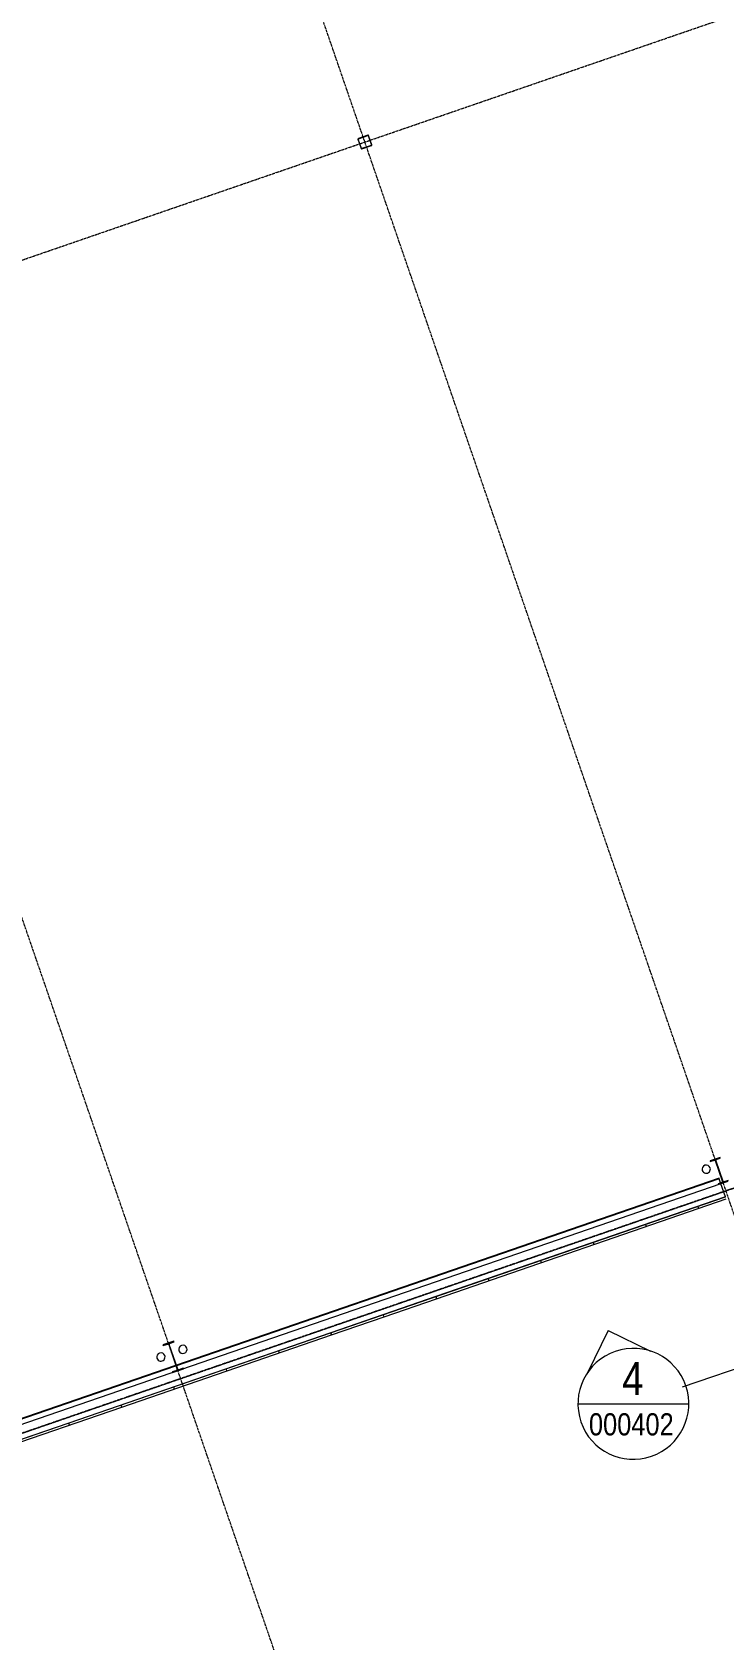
# Model space of a CAD drawing. Header units: millimetres. Extents: x -2479188 to -2300024, y 3874558 to 4053369.
# Drawn here: x -2410294 to -2397821, y 3966078 to 3995066 of the extents above; entities that cross this region are included whole.
import ezdxf

# ---------------------------------------------------------------- set-up
doc = ezdxf.new("R2010")
doc.units = ezdxf.units.MM
doc.linetypes.add('Grid Line', pattern=[21, 12, -3, 3, -3])
doc.linetypes.add('Overhead', pattern=[4, 2.5, -1.5])
for name, color, linetype, lineweight in [('A-FLOR-OVHD', 1, 'Overhead', 13), ('A-WALL', 113, 'Continuous', 5), ('A-WALL-FNSH', 113, 'Continuous', 13), ('A-WALL-PATT', 111, 'Continuous', 13), ('G-ANNO-SYMB', 111, 'Continuous', 5), ('P-SANR-FIXT', 6, 'Continuous', 5), ('S-BEAM', 12, 'Continuous', 5), ('S-COLS', 52, 'Continuous', 5), ('S-GRID', 1, 'Continuous', 5)]:
    doc.layers.add(name, color=color, linetype=linetype, lineweight=lineweight)
doc.styles.add('Arial Narrow', font='ARIALN.TTF', dxfattribs={"height": 600})
doc.styles.add('Arial Narrow_1', font='ARIALN.TTF', dxfattribs={"height": 400})

# ---------------------------------------------------------------- blocks, each defined once
blk = doc.blocks.new('SHS-Square Hollow Section-Column - 200x200xSHS-V3-GA - Part A 6m')
at = {"layer": 'S-COLS', "lineweight": 15}
for p, q in [((-100, 90), (-100, -90)), ((-95, -90), (-95, 90)), ((90, 100), (-90, 100)), ((-90, 95), (90, 95)), ((95, 90), (95, -90)), ((100, -90), (100, 90)), ((90, -95), (-90, -95)), ((-90, -100), (90, -100))]:
    blk.add_line(p, q, dxfattribs=at)
for centre, radius, start, end in [((-90, 90), 10, 90, 180), ((-90, 90), 5, 90, 180), ((90, 90), 10, 360, 90), ((90, 90), 5, 0, 90), ((-90, -90), 10, 180, 270), ((-90, -90), 5, 180, 270), ((90, -90), 5, 270, 0), ((90, -90), 10, 270, 360)]:
    blk.add_arc(centre, radius, start, end, dxfattribs=at)
blk = doc.blocks.new('Downpipe - Straight - 01 - 150D-1616292-GA - Part A 6m')
at = {"layer": 'P-SANR-FIXT'}
for start, end in [(360, 180), (0, 180), (180, 360), (180, 0)]:
    blk.add_arc((-40, -100), 75, start, end, dxfattribs=at)
blk = doc.blocks.new('Downpipe - Straight - 01 - 150D-1616291-GA - Part A 6m')
at = {"layer": 'P-SANR-FIXT'}
for start, end in [(0, 180), (360, 180), (180, 0), (180, 360)]:
    blk.add_arc((-40, 100), 75, start, end, dxfattribs=at)
blk = doc.blocks.new('Structural Framing 46 - Structural Framing 1-1621990-GA - Part A 6m')
at = {"layer": 'S-BEAM', "lineweight": 13}
for p, q in [((-2397890, 3974777), (-2398069, 3974715)), ((-2398069, 3974715), (-2398065, 3974703)), ((-2398065, 3974703), (-2397990, 3974729)), ((-2397976, 3974722), (-2397843, 3974338)), ((-2397835, 3974341), (-2397967, 3974725)), ((-2397960, 3974739), (-2397885, 3974765)), ((-2397885, 3974765), (-2397890, 3974777)), ((-2397850, 3974324), (-2397926, 3974298)), ((-2397921, 3974286), (-2397742, 3974348)), ((-2397746, 3974360), (-2397821, 3974334)), ((-2397926, 3974298), (-2397921, 3974286))]:
    blk.add_line(p, q, dxfattribs=at)
for centre, start, end in [((-2397986, 3974718), 19.0004, 109.0004), ((-2397957, 3974728), 109.0004, 199.0004), ((-2397854, 3974334), 289.0004, 19.0004), ((-2397825, 3974345), 199.0004, 289.0004)]:
    blk.add_arc(centre, 11.4, start, end, dxfattribs=at)
blk = doc.blocks.new('Structural Framing 3 - Structural Framing 1-1636859-GA - Part A 6m')
at = {"layer": 'S-BEAM', "lineweight": 13}
for p, q in [((-2407738, 3971464), (-2407936, 3971396)), ((-2407931, 3971383), (-2407850, 3971411)), ((-2407832, 3971403), (-2407678, 3970955)), ((-2407669, 3970958), (-2407823, 3971406)), ((-2407815, 3971423), (-2407734, 3971451)), ((-2407734, 3971451), (-2407738, 3971464)), ((-2407936, 3971396), (-2407931, 3971383)), ((-2407687, 3970937), (-2407768, 3970909)), ((-2407768, 3970909), (-2407764, 3970897)), ((-2407764, 3970897), (-2407566, 3970965)), ((-2407570, 3970977), (-2407651, 3970949)), ((-2407566, 3970965), (-2407570, 3970977))]:
    blk.add_line(p, q, dxfattribs=at)
for centre, start, end in [((-2407846, 3971398), 19.0004, 109.0004), ((-2407810, 3971410), 109.0004, 199.0004), ((-2407691, 3970950), 289.0004, 19.0004), ((-2407656, 3970962), 199.0004, 289.0004)]:
    blk.add_arc(centre, 14, start, end, dxfattribs=at)
blk = doc.blocks.new('Section - White-185086-GA - Part A 6m')
at = {"layer": 'G-ANNO-SYMB'}
for q in [(-7.7, 4), (-1.7, 4)]:
    blk.add_line((-4.7, 7), q, dxfattribs=at)
for start, end in [(360, 180), (180, 360)]:
    blk.add_arc((-4.7, 0), 5, start, end, dxfattribs=at)

msp = doc.modelspace()

# ---------------------------------------------------------------- hatches: boundary and pattern name
at = {"layer": 'A-WALL-PATT', "lineweight": 5}
h = msp.add_hatch(dxfattribs=at)
h.set_pattern_fill('FP_2', color=256, style=0, pattern_type=2)
h.set_pattern_definition([(0, (0, 0), (812.8, 203.2), [67.056, -542.544, 67.056, -542.544, -3251.2]), (0, (0, 0), (812.8, 203.2), [-1219.2, 67.056, -1152.144, 67.056, -542.544, -1422.4]), (0, (0, 0), (812.8, 203.2), [-3048, 67.056, -339.344, 67.056, -948.944]), (120, (304.8, 101.6), (-582.376362, 602.305448), [67.056, -542.544, 67.056, -542.544, -3251.2]), (120, (304.8, 101.6), (-582.376362, 602.305448), [-1219.2, 67.056, -1152.144, 67.056, -542.544, -1422.4]), (120, (304.8, 101.6), (-582.376362, 602.305448), [-3048, 67.056, -339.344, 67.056, -948.944]), (240, (406.4, 508), (-230.423638, -805.505448), [67.056, -542.544, 67.056, -542.544, -3251.2]), (240, (406.4, 508), (-230.423638, -805.505448), [-1219.2, 67.056, -1152.144, 67.056, -542.544, -1422.4]), (240, (406.4, 508), (-230.423638, -805.505448), [-3048, 67.056, -339.344, 67.056, -948.944])])
h.paths.add_polyline_path([(-2445040.4, 3958158.2), (-2397904, 3974388.9), (-2397907.9, 3974400.2), (-2445044.3, 3958169.5)])

# ---------------------------------------------------------------- linework, layer by layer
at = {"layer": 'A-FLOR-OVHD'}
msp.add_line((-2446667.9, 3957342), (-2343541.5, 3992851.3), dxfattribs=at)
at = {"layer": 'A-WALL'}
msp.add_line((-2397904, 3974388.9), (-2445040.4, 3958158.2), dxfattribs=at)
at = {"layer": 'A-WALL', "color": 250, "lineweight": 13}
for p, q in [((-2397874, 3974301.9), (-2445010.4, 3958071.2)), ((-2397792.6, 3974065.5), (-2397874, 3974301.9)), ((-2444927.1, 3957835.4), (-2397792.6, 3974065.5))]:
    msp.add_line(p, q, dxfattribs=at)
at = {"layer": 'A-WALL', "color": 7}
msp.add_line((-2397874, 3974301.9), (-2397904, 3974388.9), dxfattribs=at)
at = {"layer": 'A-WALL-FNSH', "color": 7, "lineweight": 5}
for p, q in [((-2397907.9, 3974400.2), (-2445044.3, 3958169.5)), ((-2397904, 3974388.9), (-2397907.9, 3974400.2)), ((-2397790.6, 3974065.9), (-2403016.1, 3972266.6)), ((-2403003.1, 3972228.8), (-2397777.6, 3974028)), ((-2398288.5, 3973894.4), (-2398275.5, 3973856.6)), ((-2399234.1, 3973568.8), (-2399221, 3973531)), ((-2400179.6, 3973243.3), (-2400166.6, 3973205.5)), ((-2401125.1, 3972917.7), (-2401112.1, 3972879.9)), ((-2402070.6, 3972592.1), (-2402057.6, 3972554.3)), ((-2403016.1, 3972266.6), (-2404907.2, 3971615.4)), ((-2403948.6, 3971903.2), (-2403003.1, 3972228.8)), ((-2403016.1, 3972266.6), (-2403003.1, 3972228.8)), ((-2404894.2, 3971577.6), (-2403948.6, 3971903.2)), ((-2403948.6, 3971903.2), (-2403961.7, 3971941)), ((-2404907.2, 3971615.4), (-2409634.8, 3969987.6)), ((-2408676.2, 3970275.3), (-2404894.2, 3971577.6)), ((-2404907.2, 3971615.4), (-2404894.2, 3971577.6)), ((-2404894.2, 3971577.6), (-2404907.2, 3971615.4)), ((-2405852.7, 3971289.9), (-2405839.7, 3971252)), ((-2406798.2, 3970964.3), (-2406785.2, 3970926.5)), ((-2407743.7, 3970638.7), (-2407730.7, 3970600.9)), ((-2413403.8, 3968647.5), (-2408676.2, 3970275.3)), ((-2408676.2, 3970275.3), (-2408689.3, 3970313.2)), ((-2409634.8, 3969987.6), (-2414362.4, 3968359.8)), ((-2409634.8, 3969987.6), (-2409634.8, 3969987.6)), ((-2409621.7, 3969949.8), (-2409634.8, 3969987.6))]:
    msp.add_line(p, q, dxfattribs=at)
at = {"layer": 'G-ANNO-SYMB'}
for p, q in [((-2398563.6, 3970639.6), (-2394026.1, 3972202)), ((-2400452.4, 3970333.6), (-2398452.4, 3970333.6))]:
    msp.add_line(p, q, dxfattribs=at)
at = {"layer": 'S-GRID', "linetype": 'Grid Line'}
for p, q in [((-2395148.9, 3966525.9), (-2416721.1, 4029174.7)), ((-2404982.3, 3963140), (-2426554.5, 4025788.8)), ((-2473696.2, 3969187.5), (-2347565.7, 4012618.7)), ((-2338393.7, 3994624.4), (-2467184.7, 3950277.1))]:
    msp.add_line(p, q, dxfattribs=at)

# ---------------------------------------------------------------- block references
at = {"layer": 'G-ANNO-SYMB', "xscale": 199.9999999999999, "yscale": 199.9999999999999, "zscale": 199.9999999999999, "rotation": 19.00040712021303}
msp.add_blockref('Section - White-185086-GA - Part A 6m', (-2398563.6, 3970639.6), dxfattribs=at)
at = {"layer": 'P-SANR-FIXT'}
for name, p, rotation in [('Downpipe - Straight - 01 - 150D-1616291-GA - Part A 6m', (-2398209.3, 3974646.5), 199.0004071186972), ('Downpipe - Straight - 01 - 150D-1616292-GA - Part A 6m', (-2407570.3, 3971423.2), 19.00040711873622), ('Downpipe - Straight - 01 - 150D-1616291-GA - Part A 6m', (-2408042.6, 3971260.6), 199.0004071186972)]:
    msp.add_blockref(name, p, dxfattribs=dict(at, rotation=rotation))
at = {"layer": 'S-BEAM'}
for name in ['Structural Framing 46 - Structural Framing 1-1621990-GA - Part A 6m', 'Structural Framing 3 - Structural Framing 1-1636859-GA - Part A 6m']:
    msp.add_blockref(name, (0, 0), dxfattribs=at)
at = {"layer": 'S-COLS', "rotation": 19.00040712009558}
msp.add_blockref('SHS-Square Hollow Section-Column - 200x200xSHS-V3-GA - Part A 6m', (-2404294.2, 3993085.1), dxfattribs=at)

# ---------------------------------------------------------------- texts
at = {"layer": 'G-ANNO-SYMB', "attachment_point": 1}
for s, insert, char_height, width, style in [('4', (-2399652.7, 3971090.5), 600, 464.979, 'Arial Narrow'), ('000402', (-2400253.7, 3970163.9), 400, 1924.05, 'Arial Narrow_1')]:
    msp.add_mtext(s, dxfattribs=dict(at, insert=insert, char_height=char_height, width=width, style=style))

doc.saveas('drawing.dxf')
